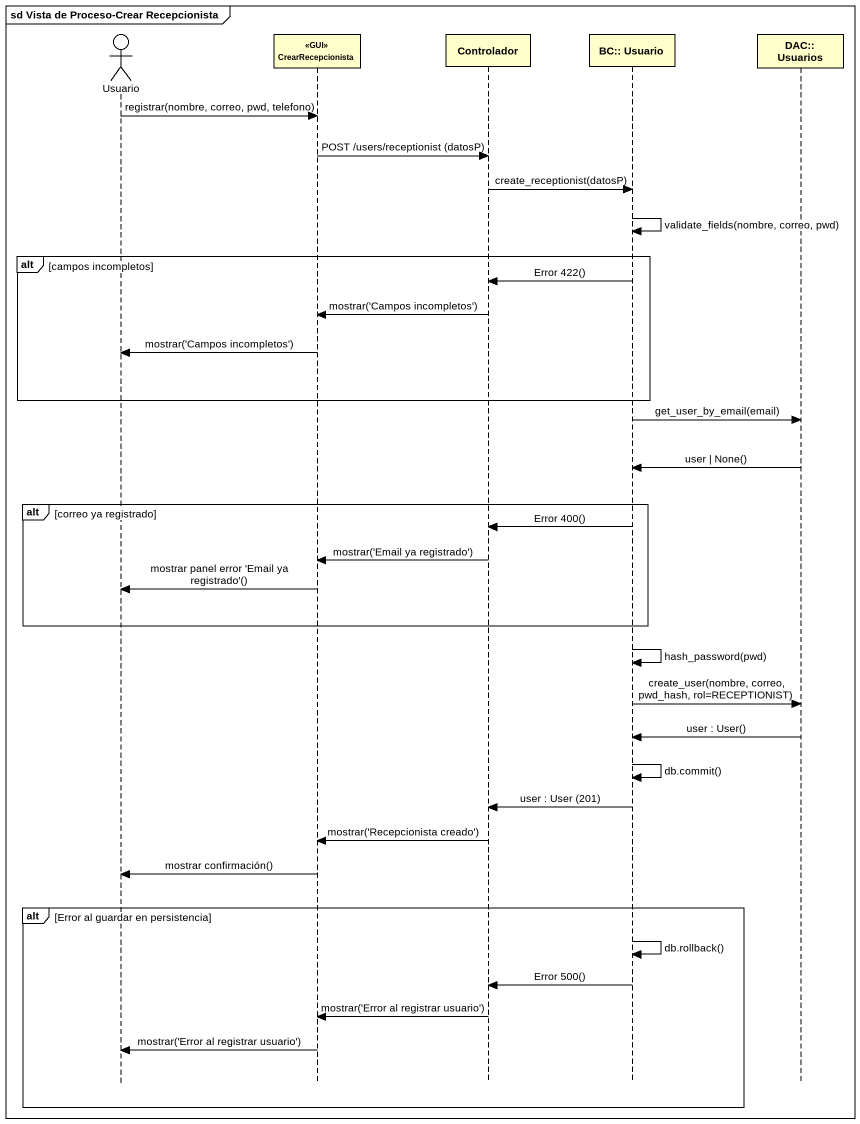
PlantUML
@startuml
mainframe sd Vista de Proceso-Crear Recepcionista
hide footbox
actor Usuario
participant "<<GUI>> CrearRecepcionista" as GUI_CrearRecepcionista
participant Controlador
participant "BC:: Usuario" as BC_Usuario
participant "DAC:: Usuarios" as DAC_Usuarios

Usuario -> GUI_CrearRecepcionista : registrar(nombre, correo, pwd, telefono)
GUI_CrearRecepcionista -> Controlador : POST /users/receptionist (datosP)
Controlador -> BC_Usuario : create_receptionist(datosP)
BC_Usuario -> BC_Usuario : validate_fields(nombre, correo, pwd)
alt campos incompletos
  BC_Usuario -> Controlador : Error 422()
  Controlador -> GUI_CrearRecepcionista : mostrar('Campos incompletos')
  GUI_CrearRecepcionista -> Usuario : mostrar('Campos incompletos')
end
BC_Usuario -> DAC_Usuarios : get_user_by_email(email)
DAC_Usuarios -> BC_Usuario : user | None()
alt correo ya registrado
  BC_Usuario -> Controlador : Error 400()
  Controlador -> GUI_CrearRecepcionista : mostrar('Email ya registrado')
  GUI_CrearRecepcionista -> Usuario : mostrar panel error 'Email ya registrado'()
end
BC_Usuario -> BC_Usuario : hash_password(pwd)
BC_Usuario -> DAC_Usuarios : create_user(nombre, correo, pwd_hash, rol=RECEPTIONIST)
DAC_Usuarios -> BC_Usuario : user : User()
BC_Usuario -> BC_Usuario : db.commit()
BC_Usuario -> Controlador : user : User (201)
Controlador -> GUI_CrearRecepcionista : mostrar('Recepcionista creado')
GUI_CrearRecepcionista -> Usuario : mostrar confirmación()
alt Error al guardar en persistencia
  BC_Usuario -> BC_Usuario : db.rollback()
  BC_Usuario -> Controlador : Error 500()
  Controlador -> GUI_CrearRecepcionista : mostrar('Error al registrar usuario')
  GUI_CrearRecepcionista -> Usuario : mostrar('Error al registrar usuario')
end
@enduml
